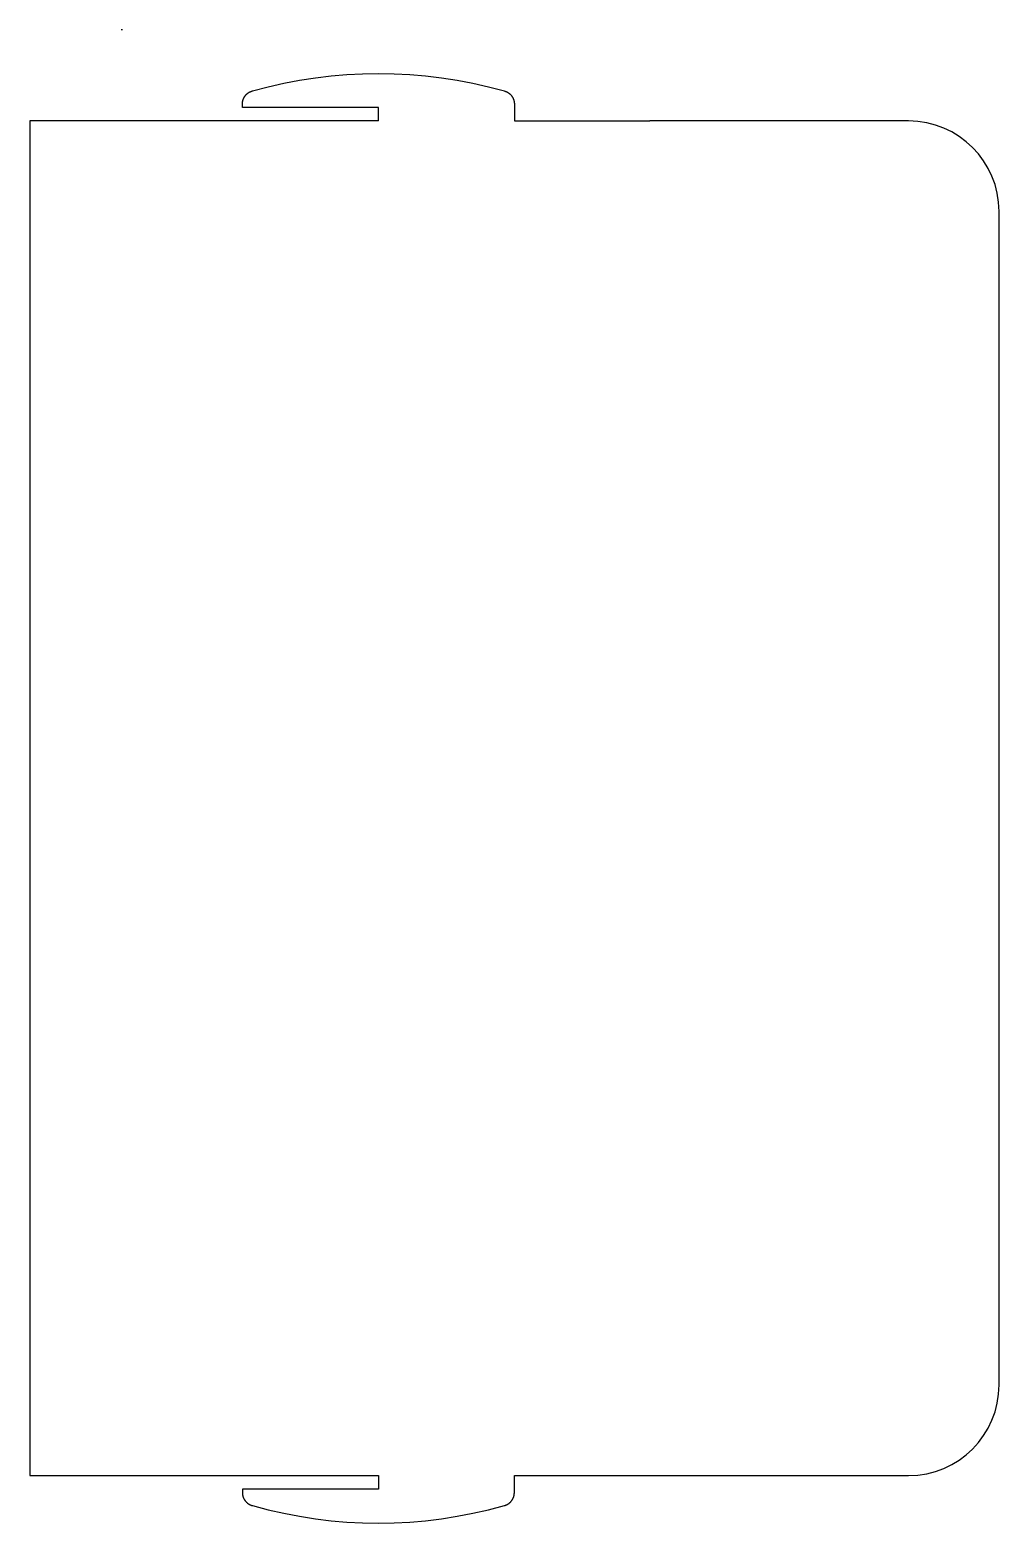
# Model space of a CAD drawing. Header units: millimetres. Extents: x 392 to 1349, y 886 to 1236.
# Drawn here: x 1134.8 to 1348.6, y 905.9 to 1235.5 of the extents above; entities that cross this region are included whole.
import ezdxf

# ---------------------------------------------------------------- set-up
doc = ezdxf.new("R2010")
doc.units = ezdxf.units.MM
doc.header["$MEASUREMENT"] = 0
doc.layers.add('Make2D$visible$lines', color=178, linetype='Continuous', true_color=0x000000)

msp = doc.modelspace()

# ---------------------------------------------------------------- linework, layer by layer
at = {"layer": 'Make2D$visible$lines'}
for p, q in [((1211.71, 1215.4), (1134.8, 1215.4)), ((1134.8, 1215.4), (1134.8, 916.4)), ((1241.68, 1215.4), (1271.56, 1215.4)), ((1328.62, 1215.4), (1271.56, 1215.4)), ((1348.62, 936.4), (1348.62, 1195.4)), ((1134.8, 916.4), (1211.71, 916.4)), ((1241.68, 916.4), (1271.56, 916.4)), ((1271.56, 916.4), (1328.62, 916.4))]:
    msp.add_line(p, q, dxfattribs=at)
for points in [[(1211.71, 1215.4), (1211.71, 1218.4), (1181.68, 1218.4), (1181.68, 1219.14), (1181.68, 1219.2), (1181.69, 1219.25), (1181.69, 1219.31), (1181.69, 1219.37), (1181.7, 1219.43), (1181.7, 1219.49), (1181.71, 1219.54), (1181.72, 1219.6), (1181.73, 1219.66), (1181.74, 1219.72), (1181.75, 1219.78), (1181.77, 1219.84), (1181.78, 1219.9), (1181.8, 1219.96), (1181.81, 1220.01), (1181.83, 1220.07), (1181.85, 1220.13), (1181.87, 1220.19), (1181.89, 1220.25), (1181.92, 1220.3), (1181.94, 1220.36), (1181.97, 1220.42), (1182, 1220.47), (1182.02, 1220.53), (1182.05, 1220.59), (1182.09, 1220.64), (1182.12, 1220.69), (1182.15, 1220.75), (1182.18, 1220.8), (1182.22, 1220.85), (1182.26, 1220.9), (1182.29, 1220.96), (1182.33, 1221.01), (1182.37, 1221.05), (1182.41, 1221.1), (1182.46, 1221.15), (1182.5, 1221.2), (1182.54, 1221.24), (1182.59, 1221.29), (1182.63, 1221.33), (1182.68, 1221.37), (1182.72, 1221.41), (1182.77, 1221.45), (1182.82, 1221.49), (1182.87, 1221.53), (1182.92, 1221.57), (1182.97, 1221.6), (1183.02, 1221.64), (1183.07, 1221.67), (1183.12, 1221.7), (1183.18, 1221.73), (1183.23, 1221.76), (1183.28, 1221.79), (1183.34, 1221.82), (1183.39, 1221.85), (1183.44, 1221.87), (1183.5, 1221.9), (1183.55, 1221.92), (1183.61, 1221.94), (1183.66, 1221.96), (1183.72, 1221.98), (1183.77, 1222), (1183.82, 1222.01), (1183.88, 1222.03), (1187.35, 1222.94), (1190.83, 1223.72), (1194.31, 1224.39), (1197.78, 1224.93), (1201.26, 1225.35), (1204.73, 1225.65), (1208.21, 1225.84), (1211.68, 1225.9), (1215.16, 1225.84), (1218.63, 1225.65), (1222.11, 1225.35), (1225.58, 1224.93), (1229.06, 1224.39), (1232.54, 1223.72), (1236.01, 1222.94), (1239.49, 1222.03), (1239.54, 1222.01), (1239.6, 1222), (1239.65, 1221.98), (1239.71, 1221.96), (1239.76, 1221.94), (1239.81, 1221.92), (1239.87, 1221.9), (1239.92, 1221.87), (1239.98, 1221.85), (1240.03, 1221.82), (1240.08, 1221.79), (1240.14, 1221.76), (1240.19, 1221.73), (1240.24, 1221.7), (1240.29, 1221.67), (1240.35, 1221.64), (1240.4, 1221.6), (1240.45, 1221.57), (1240.5, 1221.53), (1240.55, 1221.49), (1240.59, 1221.45), (1240.64, 1221.41), (1240.69, 1221.37), (1240.73, 1221.33), (1240.78, 1221.29), (1240.82, 1221.24), (1240.87, 1221.2), (1240.91, 1221.15), (1240.95, 1221.1), (1240.99, 1221.05), (1241.03, 1221.01), (1241.07, 1220.96), (1241.11, 1220.9), (1241.15, 1220.85), (1241.18, 1220.8), (1241.22, 1220.75), (1241.25, 1220.69), (1241.28, 1220.64), (1241.31, 1220.59), (1241.34, 1220.53), (1241.37, 1220.47), (1241.4, 1220.42), (1241.42, 1220.36), (1241.45, 1220.3), (1241.47, 1220.25), (1241.49, 1220.19), (1241.51, 1220.13), (1241.53, 1220.07), (1241.55, 1220.01), (1241.57, 1219.96), (1241.59, 1219.9), (1241.6, 1219.84), (1241.61, 1219.78), (1241.63, 1219.72), (1241.64, 1219.66), (1241.65, 1219.6), (1241.66, 1219.54), (1241.66, 1219.49), (1241.67, 1219.43), (1241.67, 1219.37), (1241.68, 1219.31), (1241.68, 1219.25), (1241.68, 1219.2), (1241.68, 1219.14), (1241.68, 1215.4)], [(1211.71, 916.4), (1211.71, 913.4), (1181.68, 913.4), (1181.68, 912.65), (1181.68, 912.59), (1181.69, 912.54), (1181.69, 912.48), (1181.69, 912.42), (1181.7, 912.36), (1181.7, 912.31), (1181.71, 912.25), (1181.72, 912.19), (1181.73, 912.13), (1181.74, 912.07), (1181.75, 912.01), (1181.77, 911.95), (1181.78, 911.89), (1181.8, 911.84), (1181.81, 911.78), (1181.83, 911.72), (1181.85, 911.66), (1181.87, 911.6), (1181.89, 911.54), (1181.92, 911.49), (1181.94, 911.43), (1181.97, 911.37), (1182, 911.32), (1182.02, 911.26), (1182.05, 911.21), (1182.09, 911.15), (1182.12, 911.1), (1182.15, 911.04), (1182.18, 910.99), (1182.22, 910.94), (1182.26, 910.89), (1182.29, 910.84), (1182.33, 910.79), (1182.37, 910.74), (1182.41, 910.69), (1182.46, 910.64), (1182.5, 910.6), (1182.54, 910.55), (1182.59, 910.51), (1182.63, 910.46), (1182.68, 910.42), (1182.72, 910.38), (1182.77, 910.34), (1182.82, 910.3), (1182.87, 910.26), (1182.92, 910.22), (1182.97, 910.19), (1183.02, 910.15), (1183.07, 910.12), (1183.12, 910.09), (1183.18, 910.06), (1183.23, 910.03), (1183.28, 910), (1183.34, 909.97), (1183.39, 909.94), (1183.44, 909.92), (1183.5, 909.9), (1183.55, 909.87), (1183.61, 909.85), (1183.66, 909.83), (1183.72, 909.81), (1183.77, 909.79), (1183.82, 909.78), (1183.88, 909.76), (1187.35, 908.85), (1190.83, 908.07), (1194.31, 907.41), (1197.78, 906.86), (1201.26, 906.44), (1204.73, 906.14), (1208.21, 905.96), (1211.68, 905.9), (1215.16, 905.96), (1218.63, 906.14), (1222.11, 906.44), (1225.58, 906.86), (1229.06, 907.41), (1232.54, 908.07), (1236.01, 908.85), (1239.49, 909.76), (1239.54, 909.78), (1239.6, 909.79), (1239.65, 909.81), (1239.71, 909.83), (1239.76, 909.85), (1239.81, 909.87), (1239.87, 909.9), (1239.92, 909.92), (1239.98, 909.94), (1240.03, 909.97), (1240.08, 910), (1240.14, 910.03), (1240.19, 910.06), (1240.24, 910.09), (1240.29, 910.12), (1240.35, 910.15), (1240.4, 910.19), (1240.45, 910.22), (1240.5, 910.26), (1240.55, 910.3), (1240.59, 910.34), (1240.64, 910.38), (1240.69, 910.42), (1240.73, 910.46), (1240.78, 910.51), (1240.82, 910.55), (1240.87, 910.6), (1240.91, 910.64), (1240.95, 910.69), (1240.99, 910.74), (1241.03, 910.79), (1241.07, 910.84), (1241.11, 910.89), (1241.15, 910.94), (1241.18, 910.99), (1241.22, 911.04), (1241.25, 911.1), (1241.28, 911.15), (1241.31, 911.21), (1241.34, 911.26), (1241.37, 911.32), (1241.4, 911.37), (1241.42, 911.43), (1241.45, 911.49), (1241.47, 911.54), (1241.49, 911.6), (1241.51, 911.66), (1241.53, 911.72), (1241.55, 911.78), (1241.57, 911.84), (1241.59, 911.89), (1241.6, 911.95), (1241.61, 912.01), (1241.63, 912.07), (1241.64, 912.13), (1241.65, 912.19), (1241.66, 912.25), (1241.66, 912.31), (1241.67, 912.36), (1241.67, 912.42), (1241.68, 912.48), (1241.68, 912.54), (1241.68, 912.59), (1241.68, 912.65), (1241.68, 916.4)]]:
    msp.add_lwpolyline(points, dxfattribs=at)
for centre, radius, start, end in [((1293.59, -184262.73), 185498.29, 90.0427426, 90.0428209), ((1328.62, 1195.4), 20, 360, 90), ((1328.62, 936.4), 20, 270, 0)]:
    msp.add_arc(centre, radius, start, end, dxfattribs=at)

doc.saveas('drawing.dxf')
